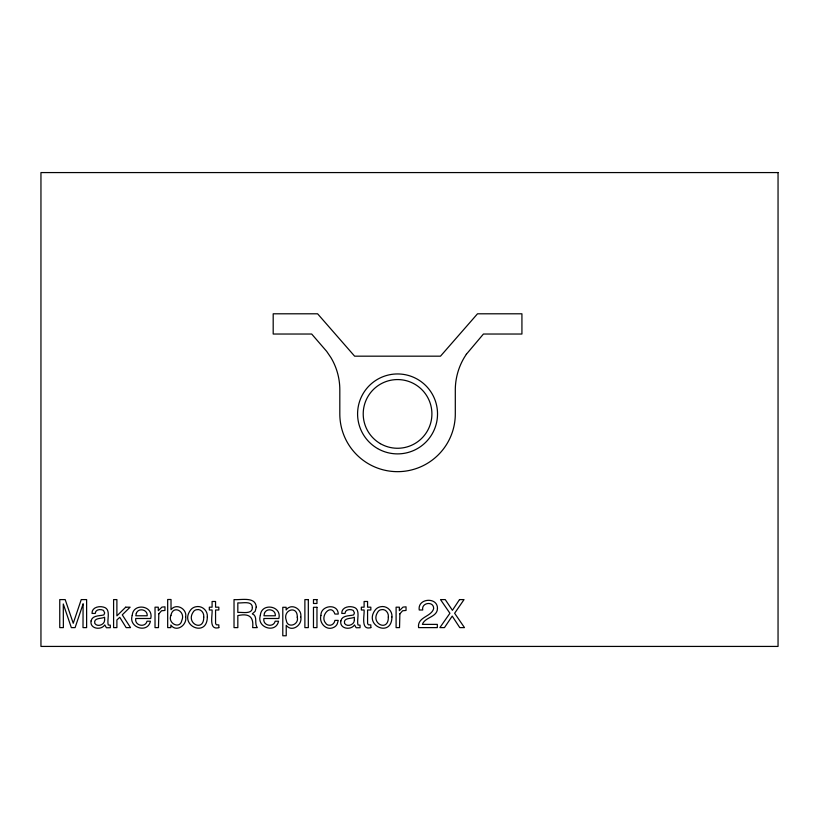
<?xml version="1.0" encoding="UTF-8"?>
<svg xmlns="http://www.w3.org/2000/svg" width="819" height="819" viewBox="0 0 819 819"><rect width="100%" height="100%" fill="white"/><g stroke="black" fill="none" stroke-linecap="round" stroke-linejoin="round"><path stroke-width="1.23" d="M83.088 603.982L83.006 627.62L86.619 627.62L86.619 599.6L81.235 599.6L73.239 623.29L65.192 599.6L59.756 599.6L59.756 627.62L63.38 627.62L63.278 603.982L71.335 627.62L75.092 627.62L83.088 603.982M297.277 617.28C299.334 624.856 287.285 628.869 286.271 620.311C282.412 609.756 297.799 604.872 297.277 617.28M170.936 615.335C167.383 623.259 179.945 629.791 181.808 620.454C185.933 611.343 172.952 604.504 170.936 615.335M185.667 617.014C187.275 625.132 176.187 632.8 170.843 625.01L170.843 627.62L167.68 627.62L167.68 599.498L171.017 599.498L171.017 609.674C176.228 602.733 187.285 608.906 185.667 617.014M207.32 616.973C207.176 638.349 178.214 625.388 190.899 609.653A8.436 8.436 0 0 1 195.823 606.787C201.976 605.251 208.006 610.718 207.32 616.973M320.925 615.427C318.704 623.095 326.638 631.459 334.162 627.159A7.013 7.013 0 0 0 337.254 623.904L338.247 620.392L334.91 620.392C334.51 623.464 331.654 625.962 328.501 625.143A4.208 4.208 0 0 1 325.716 623.177C319.379 616.236 331.101 602.856 334.91 614.055L338.247 614.055C338.114 603.122 320.587 605.159 320.925 615.427M391.922 616.973C391.769 638.349 362.807 625.388 375.491 609.653A8.436 8.436 0 0 1 380.425 606.787C386.568 605.251 392.608 610.718 391.922 616.973M132.228 615.448C128.102 627.508 147.758 633.967 150.43 621.211L147.051 621.211C145.393 628.009 134.347 625.747 135.739 618.499L150.716 618.499C153.992 605.517 133.036 602.415 132.228 615.448M260.35 615.448C256.224 627.508 275.89 633.967 278.552 621.211L275.184 621.211C273.515 628.009 262.469 625.747 263.872 618.499L278.839 618.499C282.125 605.517 261.159 602.415 260.35 615.448M300.778 616.953C302.58 625.01 291.892 632.759 286.23 625.327L286.23 635.769L282.79 635.769L282.79 607.288L286.128 607.288L286.128 609.991C291.103 602.682 302.293 608.865 300.778 616.953M252.385 607.514C252.457 614.772 242.055 611.926 237.827 612.438L237.827 602.856C242.045 603.511 252.201 600.276 252.385 607.514M91.093 620.915C89.496 628.787 101.044 630.681 104.781 624.917L106.409 627.743L110.309 627.712L110.309 625.184L108.262 624.969C106.634 619.502 111.609 608.722 103.214 607.033C98.649 605.784 91.646 607.606 92.035 613.431L95.239 613.431C95.321 609.305 100.594 608.865 103.45 610.38L104.699 612.929L103.88 614.915C99.621 616.052 92.24 615.202 91.093 620.915M340.847 620.915C339.25 628.787 350.788 630.681 354.525 624.917L356.163 627.743L360.053 627.712L360.053 625.184L358.005 624.969C356.378 619.502 361.353 608.722 352.969 607.033C348.392 605.784 341.4 607.606 341.779 613.431L344.983 613.431C345.075 609.305 350.337 608.865 353.204 610.38L354.453 612.929L353.624 614.915C349.365 616.052 341.994 615.202 340.847 620.915M437.459 608.394C437.418 617.311 424.918 616.953 422.399 624.375L437.326 624.375L437.326 627.62L418.57 627.62C417.127 616.738 431.511 616.953 433.661 608.548C433.794 600.788 421.14 602.487 422.727 609.991L419.236 609.991C417.321 598.095 437.663 596.693 437.459 608.394M203.736 617.076C204.054 632.544 185.309 623.474 193.243 611.998A4.668 4.668 0 0 1 196.355 609.745C200.819 608.466 204.31 612.837 203.736 617.076M388.329 617.076C388.646 632.544 369.912 623.474 377.835 611.998A4.668 4.668 0 0 1 380.948 609.745C385.421 608.466 388.902 612.837 388.329 617.076M256.234 607.155L255.2 611.271L252.283 613.851C257.606 615.786 254.637 622.409 256.562 626.371L257.309 627.62L252.651 627.62C253.89 616.666 248.884 613.134 237.827 615.601L237.827 627.62L234.029 627.62L234.029 599.6C240.653 600.235 255.835 596.201 256.234 607.155M104.607 619.993C104.883 624.662 97.471 627.436 94.84 623.515C93.274 617.444 101.31 619.041 104.607 617.229L104.607 619.993M354.351 619.993C354.627 624.662 347.215 627.436 344.594 623.515C343.018 617.444 351.054 619.041 354.351 617.229L354.351 619.993M158.814 613.82L158.466 627.62L155.026 627.62L155.026 607.186L158.292 607.186L158.292 610.718L161.937 607.104L164.967 606.828L164.967 610.452L161.548 610.769L158.814 613.82M399.877 613.82L399.529 627.62L396.099 627.62L396.099 607.186L399.355 607.186L399.355 610.718L403.009 607.104L406.04 606.828L406.04 610.452L402.61 610.769L399.877 613.82M136.312 613.37L135.831 615.775L147.185 615.775C147.86 609.428 138.278 607.401 136.312 613.37M264.435 613.37L263.964 615.775L275.317 615.775C275.983 609.428 266.41 607.401 264.435 613.37M466.339 354.289L464.291 357.493A63.534 63.534 0 0 0 455.303 390.079L455.303 413.923A57.739 57.739 0 0 1 397.553 471.662A57.739 57.739 0 0 1 339.813 413.923L339.813 389.793A62.766 62.766 0 0 0 330.927 357.596L326.699 351.392L311.681 334.029L273.188 334.029L273.188 313.8L317.608 313.8L354.617 356.173L440.499 356.173L477.508 313.8L521.928 313.8L521.928 334.029L483.435 334.029L466.339 354.289M459.51 599.6L452.416 610.319L445.26 599.6L440.509 599.6L449.918 613.257L439.875 627.62L444.461 627.62L452.221 616.103L459.776 627.62L464.486 627.62L454.627 613.257L464.035 599.6L459.51 599.6M125.706 607.186L116.892 615.868L116.892 599.6L113.595 599.6L113.595 627.62L116.892 627.62L116.892 619.952L119.769 617.321L126.146 627.62L130.528 627.62L122.266 614.844L130.098 607.186L125.706 607.186M218.827 627.62C208.405 630.64 212.612 615.192 212.09 609.991L209.326 609.991L209.326 607.186L212.09 607.186L212.09 601.484L215.561 601.484L215.561 607.186L218.827 607.186L218.827 609.991L215.561 609.991L215.561 623.331L216.288 624.764L218.827 624.917L218.827 627.62M370.833 627.62C360.411 630.64 364.619 615.192 364.107 609.991L361.333 609.991L361.333 607.186L364.107 607.186L364.107 601.484L367.577 601.484L367.577 607.186L370.833 607.186L370.833 609.991L367.577 609.991L367.577 623.331L368.294 624.764L370.833 624.917L370.833 627.62M778.05 172.574L40.95 172.574L40.95 646.426L778.05 646.426L778.05 172.574M308.323 599.6L304.883 599.6L304.883 627.62L308.323 627.62L308.323 599.6M316.963 599.6L313.472 599.6L313.472 603.49L316.963 603.49L316.963 599.6M316.963 607.288L313.472 607.288L313.472 627.62L316.963 627.62L316.963 607.288M380.385 443.663A34.347 34.347 0 0 0 431.91 413.923A34.347 34.347 0 0 0 380.385 384.172A34.347 34.347 0 0 0 380.385 443.663M377.569 448.536A39.977 39.977 0 0 0 437.53 413.923A39.977 39.977 0 0 0 377.569 379.299A39.977 39.977 0 0 0 377.569 448.536"/></g></svg>
